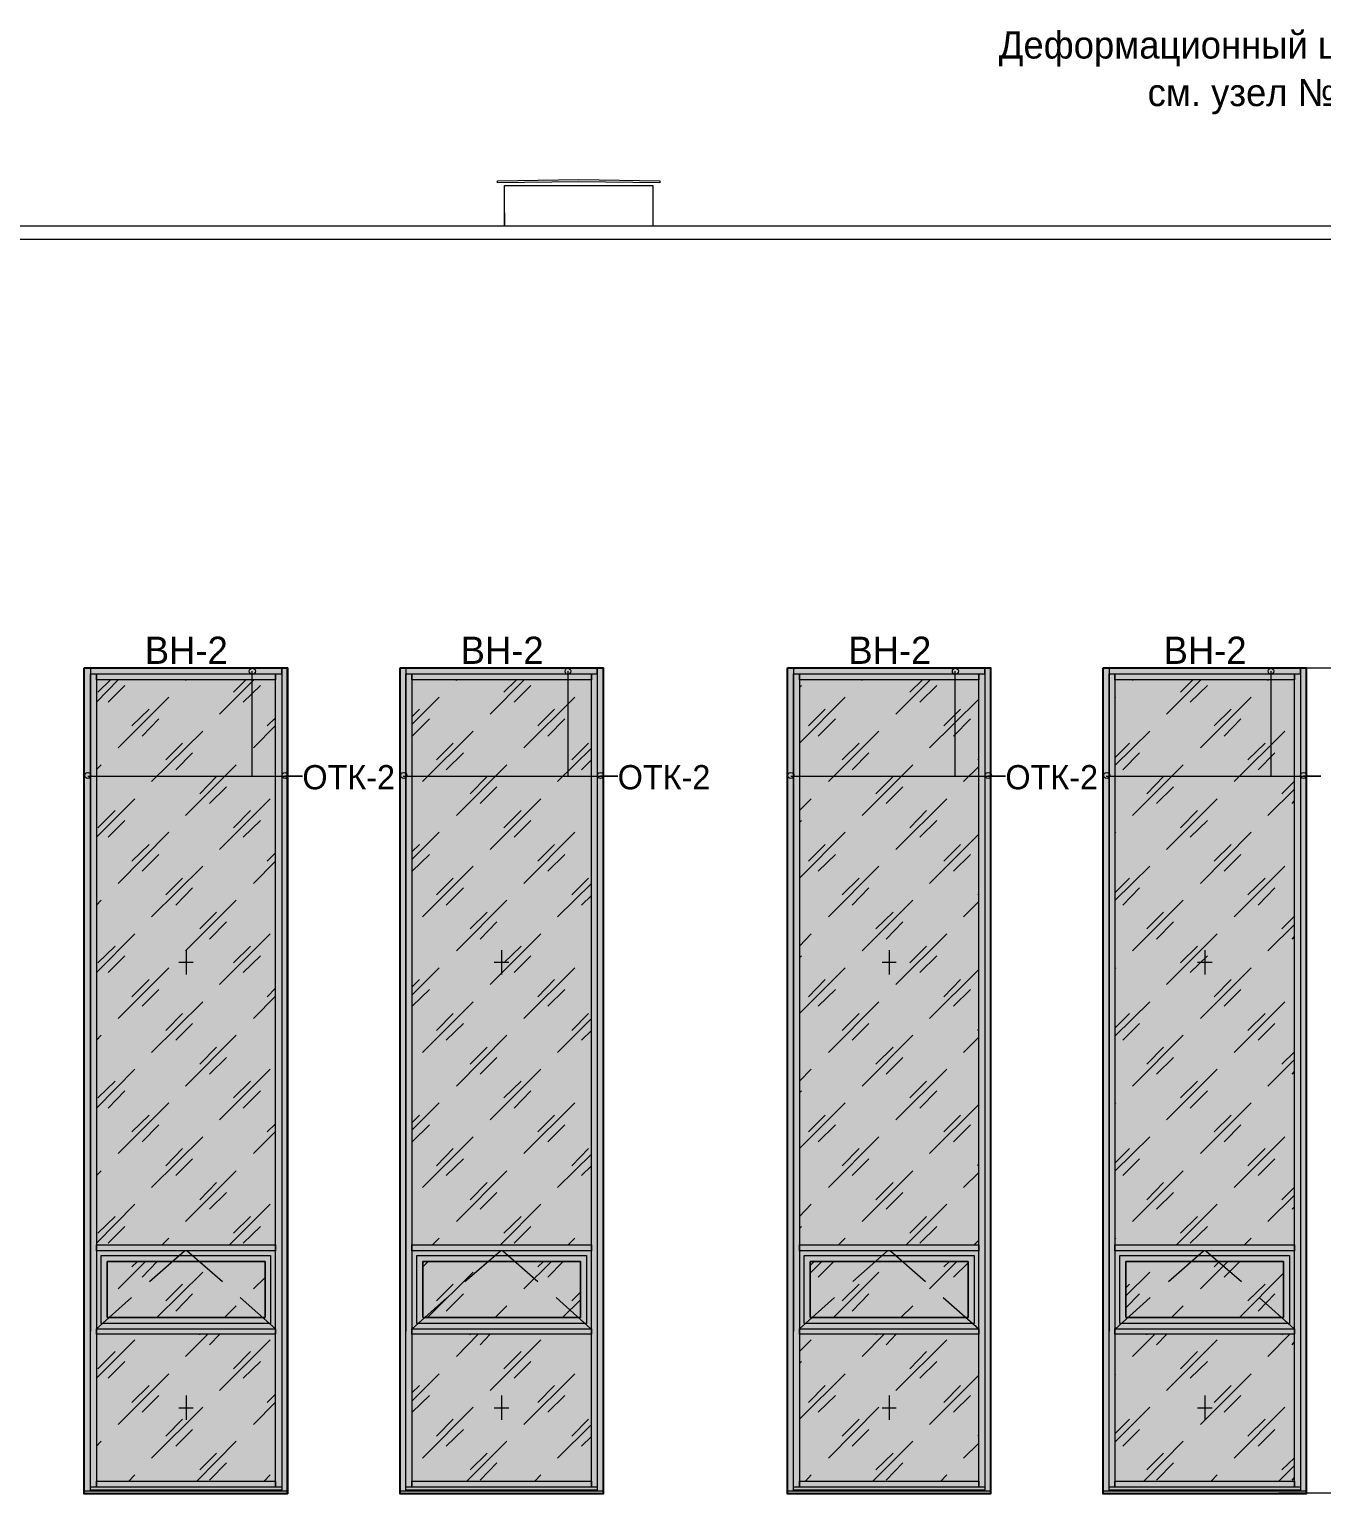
# Model space of a CAD drawing. Header units: millimetres. Extents: x 2294 to 908349, y -83289 to 219220.
# Drawn here: x 367376 to 378538, y -55784 to -43135 of the extents above; entities that cross this region are included whole.
import ezdxf

# ---------------------------------------------------------------- set-up
doc = ezdxf.new("R2010")
doc.units = ezdxf.units.MM
doc.layers.add('PDF _Геометрия', color=7, linetype='Continuous')
doc.layers.add('PDF _Текст', color=7, linetype='Continuous')

msp = doc.modelspace()

# ---------------------------------------------------------------- hatches: boundary and pattern name
at = {"transparency": 33554551}
h = msp.add_hatch(color=3, dxfattribs=at)
h.dxf.hatch_style = 1
h.paths.add_polyline_path([(367851.1, -48649.5), (369604.1, -48649.5), (369604.1, -55783.9), (367851.1, -55783.9)])
h = msp.add_hatch(color=3, dxfattribs=at)
h.dxf.hatch_style = 1
h.paths.add_polyline_path([(370578.9, -48649.5), (372331.9, -48649.5), (372331.9, -55783.9), (370578.9, -55783.9)])
h = msp.add_hatch(color=3, dxfattribs=at)
h.dxf.hatch_style = 1
h.paths.add_polyline_path([(373923.2, -48649.5), (375676.2, -48649.5), (375676.2, -55783.9), (373923.2, -55783.9)])
h = msp.add_hatch(color=3, dxfattribs=at)
h.dxf.hatch_style = 1
h.paths.add_polyline_path([(376651, -48649.5), (378404, -48649.5), (378404, -55783.9), (376651, -55783.9)])

# ---------------------------------------------------------------- linework, layer by layer
for points in [[(367851.1, -48649.5), (369604.1, -48649.5), (369604.1, -55783.9), (367851.1, -55783.9)], [(370578.9, -48649.5), (372331.9, -48649.5), (372331.9, -55783.9), (370578.9, -55783.9)], [(373923.2, -48649.5), (375676.2, -48649.5), (375676.2, -55783.9), (373923.2, -55783.9)], [(376651, -48649.5), (378404, -48649.5), (378404, -55783.9), (376651, -55783.9)]]:
    msp.add_lwpolyline(points, close=True)
at = {"layer": 'PDF _Геометрия', "lineweight": 9}
for points in [[(372122.1, -44430.9), (372821.5, -44444), (372821.5, -44461.5), (372122.1, -44452.8), (371418.3, -44461.5), (371418.3, -44444)], [(380056.5, -44833.1), (380056.5, -44951.1), (347982.2, -44951.1), (347982.2, -44833.1)], [(369503.5, -48754.4), (367956, -48754.4), (367956, -48701.9), (369503.5, -48701.9)], [(372231.4, -48754.4), (370679.5, -48754.4), (370679.5, -48701.9), (372231.4, -48701.9)], [(375575.6, -48754.4), (374028.1, -48754.4), (374028.1, -48701.9), (375575.6, -48701.9)], [(378303.5, -48754.4), (376751.6, -48754.4), (376751.6, -48701.9), (378303.5, -48701.9)], [(369503.5, -53685.5), (367956, -53685.5), (367956, -53633.1), (369503.5, -53633.1)], [(372231.4, -53685.5), (370679.5, -53685.5), (370679.5, -53633.1), (372231.4, -53633.1)], [(375575.6, -53685.5), (374028.1, -53685.5), (374028.1, -53633.1), (375575.6, -53633.1)], [(378303.5, -53685.5), (376751.6, -53685.5), (376751.6, -53633.1), (378303.5, -53633.1)], [(367995.3, -53724.9), (369459.8, -53724.9), (369459.8, -54315), (367995.3, -54315)], [(369459.8, -53724.9), (369459.8, -54315), (367995.3, -54315), (367995.3, -53724.9)], [(370723.2, -53724.9), (372187.7, -53724.9), (372187.7, -54315), (370723.2, -54315)], [(372187.7, -53724.9), (372187.7, -54315), (370723.2, -54315), (370723.2, -53724.9)], [(374067.4, -53724.9), (375536.3, -53724.9), (375536.3, -54315), (374067.4, -54315)], [(375536.3, -53724.9), (375536.3, -54315), (374067.4, -54315), (374067.4, -53724.9)], [(376795.3, -53724.9), (378259.8, -53724.9), (378259.8, -54315), (376795.3, -54315)], [(378259.8, -53724.9), (378259.8, -54315), (376795.3, -54315), (376795.3, -53724.9)], [(369411.7, -53777.3), (368047.8, -53777.3), (368047.8, -54262.6), (369411.7, -54262.6)], [(368047.8, -54262.6), (368047.8, -53777.3), (369411.7, -53777.3), (369411.7, -54262.6)], [(372135.2, -53777.3), (370775.6, -53777.3), (370775.6, -54262.6), (372135.2, -54262.6)], [(370775.6, -54262.6), (370775.6, -53777.3), (372135.2, -53777.3), (372135.2, -54262.6)], [(375483.8, -53777.3), (374119.9, -53777.3), (374119.9, -54262.6), (375483.8, -54262.6)], [(374119.9, -54262.6), (374119.9, -53777.3), (375483.8, -53777.3), (375483.8, -54262.6)], [(378207.3, -53777.3), (376847.8, -53777.3), (376847.8, -54262.6), (378207.3, -54262.6)], [(376847.8, -54262.6), (376847.8, -53777.3), (378207.3, -53777.3), (378207.3, -54262.6)], [(372231.4, -54406.8), (370679.5, -54406.8), (370679.5, -54358.7), (372231.4, -54358.7)], [(378303.5, -54406.8), (376751.6, -54406.8), (376751.6, -54358.7), (378303.5, -54358.7)], [(369503.5, -55727), (367956, -55727), (367956, -55674.6), (369503.5, -55674.6)], [(372231.4, -55727), (370679.5, -55727), (370679.5, -55674.6), (372231.4, -55674.6)], [(375575.6, -55727), (374028.1, -55727), (374028.1, -55674.6), (375575.6, -55674.6)], [(378303.5, -55727), (376751.6, -55727), (376751.6, -55674.6), (378303.5, -55674.6)]]:
    msp.add_lwpolyline(points, close=True, dxfattribs=at)
for points in [[(371479.5, -44719.4), (371479.5, -44833.1), (371479.5, -44483.4), (371588.7, -44483.4), (372651, -44483.4), (372760.3, -44483.4), (372760.3, -44833.1)], [(378137.4, -48649.5), (378635.7, -48649.5), (378806.2, -48649.5), (378806.2, -48339.1), (379632.4, -48339.1)], [(367851.1, -55779.5), (367851.1, -55775.1), (367851.1, -52990.4), (367851.1, -52142.4), (367851.1, -48649.5), (369608.4, -48649.5), (369608.4, -52142.4), (369608.4, -52990.4), (369608.4, -55775.1), (369608.4, -55700.8), (369608.4, -54380.6), (369608.4, -53659.3), (369608.4, -48728.2), (369608.4, -48649.5), (369556, -48649.5), (367929.7, -48649.5), (367903.5, -48649.5), (367903.5, -48701.9), (367929.7, -48701.9), (369556, -48701.9), (369556, -48649.5), (369556, -48728.2), (369556, -53659.3), (369556, -54380.6)], [(367851.1, -55775.1), (367851.1, -55700.8), (367851.1, -54380.6), (367851.1, -53659.3), (367851.1, -48728.2), (367851.1, -48649.5), (367903.5, -48649.5), (367903.5, -48728.2), (367903.5, -53659.3), (367903.5, -48701.9), (367956, -48701.9), (367956, -53659.3), (367956, -54380.6), (367956, -55727), (367903.5, -55727), (367903.5, -54385)], [(369298, -48680.1), (369298, -49585), (369735.2, -49585), (369582.2, -49585)], [(370578.9, -55779.5), (370578.9, -55775.1), (370578.9, -52990.4), (370578.9, -52142.4), (370578.9, -48649.5), (372331.9, -48649.5), (372331.9, -52142.4), (372331.9, -52990.4), (372331.9, -55775.1), (372331.9, -55700.8), (372331.9, -54380.6), (372331.9, -53659.3), (372331.9, -48728.2), (372331.9, -48649.5), (372279.5, -48649.5), (370653.2, -48649.5), (370627, -48649.5), (370627, -48701.9), (370653.2, -48701.9), (372279.5, -48701.9), (372279.5, -48649.5), (372279.5, -48728.2), (372279.5, -53659.3), (372279.5, -54380.6)], [(370578.9, -55775.1), (370578.9, -55700.8), (370578.9, -54380.6), (370578.9, -53659.3), (370578.9, -48728.2), (370578.9, -48649.5), (370627, -48649.5), (370627, -48728.2), (370627, -53659.3), (370627, -48701.9), (370679.5, -48701.9), (370679.5, -53659.3), (370679.5, -54380.6), (370679.5, -55727), (370627, -55727), (370627, -54385)], [(372025.9, -48680.1), (372025.9, -49585), (372458.7, -49585), (372310.1, -49585)], [(373923.2, -55779.5), (373923.2, -55775.1), (373923.2, -48649.5), (375680.5, -48649.5), (375680.5, -55775.1), (375680.5, -55700.8), (375680.5, -54380.6), (375680.5, -53659.3), (375680.5, -48728.2), (375680.5, -48649.5), (375628.1, -48649.5), (374001.9, -48649.5), (373975.6, -48649.5), (373975.6, -48701.9), (374001.9, -48701.9), (375628.1, -48701.9), (375628.1, -48649.5), (375628.1, -48728.2), (375628.1, -53659.3), (375628.1, -54380.6)], [(373923.2, -55775.1), (373923.2, -55700.8), (373923.2, -54380.6), (373923.2, -53659.3), (373923.2, -48728.2), (373923.2, -48649.5), (373975.6, -48649.5), (373975.6, -48728.2), (373975.6, -53659.3), (373975.6, -48701.9), (374028.1, -48701.9), (374028.1, -53659.3), (374028.1, -54380.6), (374028.1, -55727), (373975.6, -55727), (373975.6, -54385)], [(375370.2, -48680.1), (375370.2, -49585), (375807.3, -49585), (375654.3, -49585)], [(376651, -55779.5), (376651, -55775.1), (376651, -52990.4), (376651, -52142.4), (376651, -48649.5), (378404, -48649.5), (378404, -52142.4), (378404, -52990.4), (378404, -55775.1), (378404, -55700.8), (378404, -54380.6), (378404, -53659.3), (378404, -48728.2), (378404, -48649.5), (378355.9, -48649.5), (376725.3, -48649.5), (376703.5, -48649.5), (376703.5, -48701.9), (376725.3, -48701.9), (378355.9, -48701.9), (378355.9, -48649.5), (378355.9, -48728.2), (378355.9, -53659.3), (378355.9, -54380.6)], [(376651, -55775.1), (376651, -55700.8), (376651, -54380.6), (376651, -53659.3), (376651, -48728.2), (376651, -48649.5), (376703.5, -48649.5), (376703.5, -48728.2), (376703.5, -53659.3), (376703.5, -48701.9), (376751.6, -48701.9), (376751.6, -53659.3), (376751.6, -54380.6), (376751.6, -55727), (376703.5, -55727), (376703.5, -54385)], [(378098, -48680.1), (378098, -49585), (378530.8, -49585), (378382.2, -49585)], [(369556, -48728.2), (369556, -53659.3), (369556, -54380.6), (369556, -55700.8), (369556, -55753.3), (367903.5, -55753.3), (367903.5, -55700.8), (367903.5, -54380.6), (367903.5, -53659.3), (367903.5, -54380.6)], [(367956, -48946.7), (368143.9, -48754.4)], [(367969.1, -48859.3), (368078.4, -48754.4)], [(368056.5, -48946.7), (368200.8, -48802.5)], [(368725.4, -48758.8), (368729.7, -48754.4)], [(369018.3, -49051.6), (369315.5, -48754.4)], [(369140.7, -48859.3), (369245.6, -48754.4)], [(369223.7, -48946.7), (369372.4, -48802.5)], [(369556, -54385), (369556, -55727), (369503.5, -55727), (369503.5, -54380.6), (369503.5, -53659.3), (369503.5, -48728.2), (369503.5, -48701.9), (369556, -48701.9)], [(372279.5, -48728.2), (372279.5, -53659.3), (372279.5, -54380.6), (372279.5, -55700.8), (372279.5, -55753.3), (370627, -55753.3), (370627, -55700.8), (370627, -54380.6), (370627, -53659.3), (370627, -54380.6)], [(371064.2, -48758.8), (371068.5, -48754.4)], [(371357.1, -49051.6), (371649.9, -48754.4)], [(371475.1, -48859.3), (371584.4, -48754.4)], [(371562.5, -48946.7), (371706.8, -48802.5)], [(372279.5, -54385), (372279.5, -55727), (372231.4, -55727), (372231.4, -54380.6), (372231.4, -53659.3), (372231.4, -48728.2), (372231.4, -48701.9), (372279.5, -48701.9)], [(375628.1, -48728.2), (375628.1, -53659.3), (375628.1, -54380.6), (375628.1, -55700.8), (375628.1, -55753.3), (373975.6, -55753.3), (373975.6, -55700.8), (373975.6, -54380.6), (373975.6, -53659.3), (373975.6, -54380.6)], [(374028.1, -48820), (374045.6, -48802.5)], [(374570.2, -48758.8), (374570.2, -48754.4)], [(374858.7, -49051.6), (375156, -48754.4)], [(374981.1, -48859.3), (375090.4, -48754.4)], [(375068.5, -48946.7), (375212.8, -48802.5)], [(375628.1, -54385), (375628.1, -55727), (375575.6, -55727), (375575.6, -54380.6), (375575.6, -53659.3), (375575.6, -48728.2), (375575.6, -48701.9), (375628.1, -48701.9)], [(378355.9, -48728.2), (378355.9, -53659.3), (378355.9, -54380.6), (378355.9, -55700.8), (378355.9, -55753.3), (376703.5, -55753.3), (376703.5, -55700.8), (376703.5, -54380.6), (376703.5, -53659.3), (376703.5, -54380.6)], [(376904.6, -48758.8), (376909, -48754.4)], [(377197.5, -49051.6), (377494.7, -48754.4)], [(377319.9, -48859.3), (377424.8, -48754.4)], [(377402.9, -48946.7), (377551.6, -48802.5)], [(378071.8, -48758.8), (378076.2, -48754.4)], [(378355.9, -54385), (378355.9, -55727), (378303.5, -55727), (378303.5, -54380.6), (378303.5, -53659.3), (378303.5, -48728.2), (378303.5, -48701.9), (378355.9, -48701.9)], [(368143.9, -49340.2), (368581.1, -48903)], [(370679.5, -49139.1), (370915.5, -48903)], [(371645.6, -49340.2), (372087.1, -48903)], [(374028.1, -49300.8), (374421.5, -48903)], [(375151.6, -49340.2), (375575.6, -48920.5)], [(376751.6, -48907.4), (376760.3, -48903)], [(377490.4, -49340.2), (377927.5, -48903)], [(368262, -49152.2), (368410.6, -49007.9)], [(370679.5, -49073.5), (370745, -49007.9)], [(371768, -49152.2), (371912.2, -49007.9)], [(374106.8, -49152.2), (374251, -49007.9)], [(375274, -49152.2), (375418.2, -49007.9)], [(377608.4, -49152.2), (377757, -49007.9)], [(368349.4, -49239.6), (368493.7, -49091)], [(368432.5, -49633.1), (368874, -49195.9)], [(369311.2, -49340.2), (369503.5, -49147.8)], [(369429.2, -49152.2), (369503.5, -49082.2)], [(370683.8, -49239.6), (370832.5, -49091)], [(370771.3, -49633.1), (371208.4, -49195.9)], [(371855.4, -49239.6), (371999.7, -49091)], [(374189.8, -49239.6), (374338.5, -49091)], [(374277.3, -49633.1), (374714.4, -49195.9)], [(375357, -49239.6), (375505.7, -49091)], [(376751.6, -49493.2), (377053.2, -49195.9)], [(377695.8, -49239.6), (377840.1, -49091)], [(377783.3, -49633.1), (378220.4, -49195.9)], [(368554.9, -49445.1), (368699.1, -49300.8)], [(370893.7, -49445.1), (371037.9, -49300.8)], [(372060.9, -49445.1), (372205.1, -49300.8)], [(374395.3, -49445.1), (374543.9, -49300.8)], [(376751.6, -49427.6), (376878.4, -49300.8)], [(377901.3, -49445.1), (378049.9, -49300.8)], [(368642.3, -49532.5), (368786.6, -49383.9)], [(370976.7, -49532.5), (371125.4, -49383.9)], [(371938.5, -49633.1), (372231.4, -49344.5)], [(372143.9, -49532.5), (372231.4, -49445.1)], [(374482.7, -49532.5), (374627, -49383.9)], [(375566.9, -49445.1), (375575.6, -49436.3)], [(376821.5, -49532.5), (376965.8, -49383.9)], [(377988.7, -49532.5), (378133, -49383.9)], [(367881.7, -49585), (369735.2, -49585)], [(367956, -49528.1), (367995.3, -49488.8)], [(368725.4, -49926), (369162.5, -49488.8)], [(370605.1, -49585), (372458.7, -49585)], [(371064.2, -49926), (371501.3, -49488.8)], [(373953.8, -49585), (375807.3, -49585)], [(374570.2, -49926), (375007.3, -49488.8)], [(375444.5, -49633.1), (375575.6, -49501.9)], [(376677.3, -49585), (378530.8, -49585)], [(376904.6, -49926), (377341.7, -49488.8)], [(368847.8, -49738), (368992, -49589.4)], [(368930.8, -49821), (369079.5, -49676.8)], [(371182.2, -49738), (371330.8, -49589.4)], [(371269.6, -49821), (371413.9, -49676.8)], [(374688.2, -49738), (374836.8, -49589.4)], [(374775.6, -49821), (374919.9, -49676.8)], [(377027, -49738), (377171.2, -49589.4)], [(377110, -49821), (377258.7, -49676.8)], [(378071.8, -49926), (378303.5, -49698.6)], [(378194.2, -49738), (378303.5, -49628.7)], [(367956, -50113.9), (368288.2, -49781.7)], [(369018.3, -50218.9), (369455.4, -49781.7)], [(371357.1, -50218.9), (371794.2, -49781.7)], [(374028.1, -49882.2), (374128.6, -49781.7)], [(374858.7, -50218.9), (375300.2, -49781.7)], [(377197.5, -50218.9), (377634.6, -49781.7)], [(378281.6, -49821), (378303.5, -49799.2)], [(367969.1, -50030.9), (368117.7, -49882.2)], [(369140.7, -50030.9), (369284.9, -49882.2)], [(371475.1, -50030.9), (371623.7, -49882.2)], [(374981.1, -50030.9), (375125.4, -49882.2)], [(377319.9, -50030.9), (377464.1, -49882.2)], [(368056.5, -50113.9), (368200.8, -49969.7)], [(368143.9, -50511.8), (368581.1, -50070.2)], [(369223.7, -50113.9), (369372.4, -49969.7)], [(370679.5, -50306.3), (370915.5, -50070.2)], [(371562.5, -50113.9), (371706.8, -49969.7)], [(371645.6, -50511.8), (372087.1, -50070.2)], [(374028.1, -49987.2), (374045.6, -49969.7)], [(374028.1, -50468), (374421.5, -50070.2)], [(375068.5, -50113.9), (375212.8, -49969.7)], [(375151.6, -50511.8), (375575.6, -50087.7)], [(376751.6, -50079), (376760.3, -50070.2)], [(377402.9, -50113.9), (377551.6, -49969.7)], [(377490.4, -50511.8), (377927.5, -50070.2)], [(368262, -50319.4), (368410.6, -50175.1)], [(370679.5, -50240.7), (370745, -50175.1)], [(371768, -50319.4), (371912.2, -50175.1)], [(374106.8, -50319.4), (374251, -50175.1)], [(375274, -50319.4), (375418.2, -50175.1)], [(377608.4, -50319.4), (377757, -50175.1)], [(368349.4, -50406.8), (368493.7, -50262.6)], [(369311.2, -50511.8), (369503.5, -50319.4)], [(369429.2, -50319.4), (369503.5, -50249.5)], [(370683.8, -50406.8), (370832.5, -50262.6)], [(371855.4, -50406.8), (371999.7, -50262.6)], [(374189.8, -50406.8), (374338.5, -50262.6)], [(375357, -50406.8), (375505.7, -50262.6)], [(377695.8, -50406.8), (377840.1, -50262.6)], [(368432.5, -50800.3), (368874, -50363.1)], [(368554.9, -50612.3), (368699.1, -50468)], [(370771.3, -50800.3), (371208.4, -50363.1)], [(370893.7, -50612.3), (371037.9, -50468)], [(372060.9, -50612.3), (372205.1, -50468)], [(374277.3, -50800.3), (374714.4, -50363.1)], [(374395.3, -50612.3), (374543.9, -50468)], [(376751.6, -50660.4), (377053.2, -50363.1)], [(376751.6, -50594.8), (376878.4, -50468)], [(377783.3, -50800.3), (378220.4, -50363.1)], [(377901.3, -50612.3), (378049.9, -50468)], [(368642.3, -50699.7), (368786.6, -50551.1)], [(370976.7, -50699.7), (371125.4, -50551.1)], [(371938.5, -50800.3), (372231.4, -50511.8)], [(374482.7, -50699.7), (374627, -50551.1)], [(376821.5, -50699.7), (376965.8, -50551.1)], [(377988.7, -50699.7), (378133, -50551.1)], [(367956, -50699.7), (367995.3, -50656)], [(368725.4, -51093.2), (369162.5, -50656)], [(371064.2, -51093.2), (371501.3, -50656)], [(372143.9, -50699.7), (372231.4, -50616.7)], [(374570.2, -51093.2), (375007.3, -50656)], [(375444.5, -50800.3), (375575.6, -50669.1)], [(375566.9, -50612.3), (375575.6, -50603.6)], [(376904.6, -51093.2), (377341.7, -50656)], [(368847.8, -50905.2), (368992, -50760.9)], [(368930.8, -50992.6), (369079.5, -50844)], [(371182.2, -50905.2), (371330.8, -50760.9)], [(371269.6, -50992.6), (371413.9, -50844)], [(374688.2, -50905.2), (374836.8, -50760.9)], [(374775.6, -50992.6), (374919.9, -50844)], [(377027, -50905.2), (377171.2, -50760.9)], [(377110, -50992.6), (377258.7, -50844)], [(378194.2, -50905.2), (378303.5, -50795.9)], [(367956, -51281.2), (368288.2, -50948.9)], [(369018.3, -51386.1), (369455.4, -50948.9)], [(371357.1, -51386.1), (371794.2, -50948.9)], [(374028.1, -51053.8), (374128.6, -50948.9)], [(374858.7, -51386.1), (375300.2, -50948.9)], [(377197.5, -51386.1), (377634.6, -50948.9)], [(378071.8, -51093.2), (378303.5, -50865.9)], [(378281.6, -50992.6), (378303.5, -50970.8)], [(367969.1, -51198.1), (368117.7, -51053.8)], [(368729.7, -51088.8), (368729.7, -51298.6)], [(369140.7, -51198.1), (369284.9, -51053.8)], [(371453.2, -51088.8), (371453.2, -51298.6)], [(371475.1, -51198.1), (371623.7, -51053.8)], [(374801.9, -51088.8), (374801.9, -51298.6)], [(374981.1, -51198.1), (375125.4, -51053.8)], [(377319.9, -51198.1), (377464.1, -51053.8)], [(377529.7, -51088.8), (377529.7, -51298.6)], [(368056.5, -51281.2), (368200.8, -51136.9)], [(368668.5, -51193.7), (368790.9, -51193.7)], [(369223.7, -51281.2), (369372.4, -51136.9)], [(371392, -51193.7), (371518.8, -51193.7)], [(371562.5, -51281.2), (371706.8, -51136.9)], [(374028.1, -51154.4), (374045.6, -51136.9)], [(374740.7, -51193.7), (374863.1, -51193.7)], [(375068.5, -51281.2), (375212.8, -51136.9)], [(377402.9, -51281.2), (377551.6, -51136.9)], [(377464.1, -51193.7), (377590.9, -51193.7)], [(368143.9, -51679), (368581.1, -51241.8)], [(368262, -51491), (368410.6, -51342.4)], [(370679.5, -51477.9), (370915.5, -51241.8)], [(370679.5, -51407.9), (370745, -51342.4)], [(371645.6, -51679), (372087.1, -51241.8)], [(371768, -51491), (371912.2, -51342.4)], [(374028.1, -51635.2), (374421.5, -51241.8)], [(374106.8, -51491), (374251, -51342.4)], [(375151.6, -51679), (375575.6, -51254.9)], [(375274, -51491), (375418.2, -51342.4)], [(376751.6, -51246.2), (376760.3, -51241.8)], [(377490.4, -51679), (377927.5, -51241.8)], [(377608.4, -51491), (377757, -51342.4)], [(368349.4, -51574), (368493.7, -51429.8)], [(369429.2, -51491), (369503.5, -51416.7)], [(370683.8, -51574), (370832.5, -51429.8)], [(371855.4, -51574), (371999.7, -51429.8)], [(374189.8, -51574), (374338.5, -51429.8)], [(375357, -51574), (375505.7, -51429.8)], [(377695.8, -51574), (377840.1, -51429.8)], [(368432.5, -51971.9), (368874, -51534.7)], [(369311.2, -51679), (369503.5, -51486.6)], [(370771.3, -51971.9), (371208.4, -51534.7)], [(374277.3, -51971.9), (374714.4, -51534.7)], [(376751.6, -51832), (377053.2, -51534.7)], [(377783.3, -51971.9), (378220.4, -51534.7)], [(368554.9, -51783.9), (368699.1, -51635.2)], [(368642.3, -51866.9), (368786.6, -51722.7)], [(370893.7, -51783.9), (371037.9, -51635.2)], [(370976.7, -51866.9), (371125.4, -51722.7)], [(371938.5, -51971.9), (372231.4, -51679)], [(372060.9, -51783.9), (372205.1, -51635.2)], [(374395.3, -51783.9), (374543.9, -51635.2)], [(374482.7, -51866.9), (374627, -51722.7)], [(376751.6, -51762), (376878.4, -51635.2)], [(376821.5, -51866.9), (376965.8, -51722.7)], [(377901.3, -51783.9), (378049.9, -51635.2)], [(377988.7, -51866.9), (378133, -51722.7)], [(367956, -51866.9), (367995.3, -51823.2)], [(368725.4, -52264.8), (369162.5, -51823.2)], [(371064.2, -52264.8), (371501.3, -51823.2)], [(372143.9, -51866.9), (372231.4, -51783.9)], [(374570.2, -52264.8), (375007.3, -51823.2)], [(375444.5, -51971.9), (375575.6, -51840.7)], [(375566.9, -51783.9), (375575.6, -51770.8)], [(376904.6, -52264.8), (377341.7, -51823.2)], [(368847.8, -52072.4), (368992, -51928.1)], [(371182.2, -52072.4), (371330.8, -51928.1)], [(374688.2, -52072.4), (374836.8, -51928.1)], [(377027, -52072.4), (377171.2, -51928.1)], [(378194.2, -52072.4), (378303.5, -51967.5)], [(368930.8, -52159.8), (369079.5, -52015.6)], [(371269.6, -52159.8), (371413.9, -52015.6)], [(374775.6, -52159.8), (374919.9, -52015.6)], [(377110, -52159.8), (377258.7, -52015.6)], [(378071.8, -52264.8), (378303.5, -52033.1)], [(367956, -52452.7), (368288.2, -52116.1)], [(367969.1, -52365.3), (368117.7, -52221)], [(369018.3, -52553.3), (369455.4, -52116.1)], [(369140.7, -52365.3), (369284.9, -52221)], [(371357.1, -52553.3), (371794.2, -52116.1)], [(371475.1, -52365.3), (371623.7, -52221)], [(374028.1, -52221), (374128.6, -52116.1)], [(374858.7, -52553.3), (375300.2, -52116.1)], [(374981.1, -52365.3), (375125.4, -52221)], [(377197.5, -52553.3), (377634.6, -52116.1)], [(377319.9, -52365.3), (377464.1, -52221)], [(378281.6, -52159.8), (378303.5, -52138)], [(368056.5, -52452.7), (368200.8, -52304.1)], [(369223.7, -52452.7), (369372.4, -52304.1)], [(371562.5, -52452.7), (371706.8, -52304.1)], [(374028.1, -52321.6), (374045.6, -52304.1)], [(375068.5, -52452.7), (375212.8, -52304.1)], [(377402.9, -52452.7), (377551.6, -52304.1)], [(368143.9, -52846.2), (368581.1, -52409)], [(370679.5, -52645.1), (370915.5, -52409)], [(371645.6, -52846.2), (372087.1, -52409)], [(374028.1, -52802.5), (374421.5, -52409)], [(375151.6, -52846.2), (375575.6, -52422.1)], [(376751.6, -52413.4), (376760.3, -52409)], [(377490.4, -52846.2), (377927.5, -52409)], [(368262, -52658.2), (368410.6, -52513.9)], [(368349.4, -52745.6), (368493.7, -52597)], [(369429.2, -52658.2), (369503.5, -52588.3)], [(370679.5, -52579.5), (370745, -52513.9)], [(370683.8, -52745.6), (370832.5, -52597)], [(371768, -52658.2), (371912.2, -52513.9)], [(371855.4, -52745.6), (371999.7, -52597)], [(374106.8, -52658.2), (374251, -52513.9)], [(374189.8, -52745.6), (374338.5, -52597)], [(375274, -52658.2), (375418.2, -52513.9)], [(375357, -52745.6), (375505.7, -52597)], [(377608.4, -52658.2), (377757, -52513.9)], [(377695.8, -52745.6), (377840.1, -52597)], [(368432.5, -53139.1), (368874, -52701.9)], [(369311.2, -52846.2), (369503.5, -52653.8)], [(370771.3, -53139.1), (371208.4, -52701.9)], [(374277.3, -53139.1), (374714.4, -52701.9)], [(376751.6, -52999.2), (377053.2, -52701.9)], [(377783.3, -53139.1), (378220.4, -52701.9)], [(368554.9, -52951.1), (368699.1, -52802.5)], [(370893.7, -52951.1), (371037.9, -52802.5)], [(371938.5, -53139.1), (372231.4, -52850.5)], [(372060.9, -52951.1), (372205.1, -52802.5)], [(374395.3, -52951.1), (374543.9, -52802.5)], [(376751.6, -52929.2), (376878.4, -52802.5)], [(377901.3, -52951.1), (378049.9, -52802.5)], [(367956, -53034.2), (367995.3, -52994.8)], [(368642.3, -53034.2), (368786.6, -52889.9)], [(368725.4, -53432), (369162.5, -52994.8)], [(370976.7, -53034.2), (371125.4, -52889.9)], [(371064.2, -53432), (371501.3, -52994.8)], [(372143.9, -53034.2), (372231.4, -52951.1)], [(374482.7, -53034.2), (374627, -52889.9)], [(374570.2, -53432), (375007.3, -52994.8)], [(375566.9, -52951.1), (375575.6, -52938)], [(376821.5, -53034.2), (376965.8, -52889.9)], [(376904.6, -53432), (377341.7, -52994.8)], [(377988.7, -53034.2), (378133, -52889.9)], [(368847.8, -53244), (368992, -53095.4)], [(371182.2, -53244), (371330.8, -53095.4)], [(374688.2, -53244), (374836.8, -53095.4)], [(375444.5, -53139.1), (375575.6, -53007.9)], [(377027, -53244), (377171.2, -53095.4)], [(368930.8, -53327), (369079.5, -53182.8)], [(371269.6, -53327), (371413.9, -53182.8)], [(374775.6, -53327), (374919.9, -53182.8)], [(377110, -53327), (377258.7, -53182.8)], [(378071.8, -53432), (378303.5, -53204.6)], [(378194.2, -53244), (378303.5, -53134.7)], [(367956, -53619.9), (368288.2, -53283.3)], [(369105.7, -53633.1), (369455.4, -53283.3)], [(371444.5, -53633.1), (371794.2, -53283.3)], [(374028.1, -53388.2), (374128.6, -53283.3)], [(374950.5, -53633.1), (375300.2, -53283.3)], [(377284.9, -53633.1), (377634.6, -53283.3)], [(378281.6, -53327), (378303.5, -53305.2)], [(367969.1, -53532.5), (368117.7, -53388.2)], [(368056.5, -53619.9), (368200.8, -53475.7)], [(369140.7, -53532.5), (369284.9, -53388.2)], [(369223.7, -53619.9), (369372.4, -53475.7)], [(371475.1, -53532.5), (371623.7, -53388.2)], [(371562.5, -53619.9), (371706.8, -53475.7)], [(374028.1, -53493.2), (374045.6, -53475.7)], [(374981.1, -53532.5), (375125.4, -53388.2)], [(375068.5, -53619.9), (375212.8, -53475.7)], [(377319.9, -53532.5), (377464.1, -53388.2)], [(377402.9, -53619.9), (377551.6, -53475.7)], [(368524.3, -53633.1), (368581.1, -53576.2)], [(370858.7, -53633.1), (370915.5, -53576.2)], [(372030.3, -53633.1), (372087.1, -53576.2)], [(374364.7, -53633.1), (374421.5, -53576.2)], [(375536.3, -53633.1), (375575.6, -53593.7)], [(376751.6, -53585), (376760.3, -53576.2)], [(377870.7, -53633.1), (377927.5, -53576.2)], [(368415, -53952.2), (368716.6, -53685.5)], [(368738.5, -53685.5), (369044.5, -53952.2)], [(371138.5, -53952.2), (371444.5, -53685.5)], [(371466.3, -53685.5), (371768, -53952.2)], [(374487.1, -53952.2), (374788.7, -53685.5)], [(374815, -53685.5), (375116.6, -53952.2)], [(377215, -53952.2), (377516.6, -53685.5)], [(377538.5, -53685.5), (377844.5, -53952.2)], [(368143.9, -54013.4), (368380, -53777.3)], [(368262, -53825.4), (368310.1, -53777.3)], [(368349.4, -53912.8), (368480.6, -53777.3)], [(368476.2, -54262.6), (368874, -53869.1)], [(370775.6, -53825.4), (370819.4, -53777.3)], [(370815, -54262.6), (371208.4, -53869.1)], [(371645.6, -54013.4), (371886, -53777.3)], [(371768, -53825.4), (371816.1, -53777.3)], [(371855.4, -53912.8), (371986.6, -53777.3)], [(374119.9, -53877.9), (374220.4, -53777.3)], [(374119.9, -53812.3), (374154.9, -53777.3)], [(374189.8, -53912.8), (374325.4, -53777.3)], [(374321, -54262.6), (374714.4, -53869.1)], [(375151.6, -54013.4), (375387.6, -53777.3)], [(375274, -53825.4), (375322.1, -53777.3)], [(375357, -53912.8), (375483.8, -53790.4)], [(376847.8, -54074.6), (377053.2, -53869.1)], [(377490.4, -54013.4), (377726.4, -53777.3)], [(377608.4, -53825.4), (377656.5, -53777.3)], [(377695.8, -53912.8), (377831.4, -53777.3)], [(377827, -54262.6), (378207.3, -53877.9)], [(368554.9, -54118.3), (368699.1, -53974)], [(369311.2, -54013.4), (369411.7, -53917.2)], [(370893.7, -54118.3), (371037.9, -53974)], [(374395.3, -54118.3), (374543.9, -53974)], [(376847.8, -54004.6), (376878.4, -53974)], [(377901.3, -54118.3), (378049.9, -53974)], [(369197.5, -54087.7), (369503.5, -54358.7), (369503.5, -54406.8), (367956, -54406.8), (367956, -54358.7), (369503.5, -54358.7)], [(367956, -54358.7), (368257.6, -54087.7)], [(368642.3, -54205.7), (368786.6, -54057.1)], [(370683.8, -54358.7), (370985.5, -54087.7)], [(370976.7, -54205.7), (371125.4, -54057.1)], [(371925.4, -54087.7), (372227, -54358.7)], [(371982.2, -54262.6), (372135.2, -54109.6)], [(372060.9, -54118.3), (372135.2, -54044)], [(375269.6, -54087.7), (375575.6, -54358.7), (375575.6, -54406.8), (374028.1, -54406.8), (374028.1, -54358.7), (375575.6, -54358.7)], [(374028.1, -54358.7), (374329.7, -54087.7)], [(374482.7, -54205.7), (374627, -54057.1)], [(376755.9, -54358.7), (377057.6, -54087.7)], [(376847.8, -54179.5), (376965.8, -54057.1)], [(377988.7, -54205.7), (378133, -54057.1)], [(377997.5, -54087.7), (378299.1, -54358.7)], [(369062, -54262.6), (369162.5, -54162)], [(371400.8, -54262.6), (371501.3, -54162)], [(374902.4, -54262.6), (375007.3, -54162)], [(377241.2, -54262.6), (377341.7, -54162)], [(367956, -54787.2), (368288.2, -54454.9)], [(368725.4, -54599.2), (368917.7, -54406.8)], [(368847.8, -54411.2), (368847.8, -54406.8)], [(368930.8, -54498.6), (369022.6, -54406.8)], [(369018.3, -54892.1), (369455.4, -54454.9)], [(371064.2, -54599.2), (371252.1, -54406.8)], [(371182.2, -54411.2), (371186.6, -54406.8)], [(371269.6, -54498.6), (371357.1, -54406.8)], [(371357.1, -54892.1), (371794.2, -54454.9)], [(374028.1, -54555.5), (374128.6, -54454.9)], [(374570.2, -54599.2), (374758.1, -54406.8)], [(374688.2, -54411.2), (374692.6, -54406.8)], [(374775.6, -54498.6), (374863.1, -54406.8)], [(374858.7, -54892.1), (375300.2, -54454.9)], [(376904.6, -54599.2), (377096.9, -54406.8)], [(377027, -54411.2), (377027, -54406.8)], [(377110, -54498.6), (377201.8, -54406.8)], [(377197.5, -54892.1), (377634.6, -54454.9)], [(378071.8, -54599.2), (378264.1, -54406.8)], [(378194.2, -54411.2), (378198.6, -54406.8)], [(378281.6, -54498.6), (378303.5, -54472.4)], [(367969.1, -54704.1), (368117.7, -54555.5)], [(368056.5, -54787.2), (368200.8, -54642.9)], [(369140.7, -54704.1), (369284.9, -54555.5)], [(369223.7, -54787.2), (369372.4, -54642.9)], [(371475.1, -54704.1), (371623.7, -54555.5)], [(371562.5, -54787.2), (371706.8, -54642.9)], [(374028.1, -54660.4), (374045.6, -54642.9)], [(374981.1, -54704.1), (375125.4, -54555.5)], [(375068.5, -54787.2), (375212.8, -54642.9)], [(377319.9, -54704.1), (377464.1, -54555.5)], [(377402.9, -54787.2), (377551.6, -54642.9)], [(368143.9, -55185), (368581.1, -54747.8)], [(370679.5, -54983.9), (370915.5, -54747.8)], [(371645.6, -55185), (372087.1, -54747.8)], [(374028.1, -55141.3), (374421.5, -54747.8)], [(375151.6, -55185), (375575.6, -54760.9)], [(376751.6, -54752.2), (376760.3, -54747.8)], [(377490.4, -55185), (377927.5, -54747.8)], [(368262, -54997), (368410.6, -54848.4)], [(370679.5, -54913.9), (370745, -54848.4)], [(371768, -54997), (371912.2, -54848.4)], [(374106.8, -54997), (374251, -54848.4)], [(375274, -54997), (375418.2, -54848.4)], [(377608.4, -54997), (377757, -54848.4)], [(368349.4, -55080), (368493.7, -54935.8)], [(368729.7, -54935.8), (368729.7, -55145.6)], [(369311.2, -55185), (369503.5, -54992.6)], [(369429.2, -54997), (369503.5, -54922.7)], [(370683.8, -55080), (370832.5, -54935.8)], [(371453.2, -54935.8), (371453.2, -55145.6)], [(371855.4, -55080), (371999.7, -54935.8)], [(374189.8, -55080), (374338.5, -54935.8)], [(374801.9, -54935.8), (374801.9, -55145.6)], [(375357, -55080), (375505.7, -54935.8)], [(377529.7, -54935.8), (377529.7, -55145.6)], [(377695.8, -55080), (377840.1, -54935.8)], [(368432.5, -55477.9), (368874, -55036.3)], [(368554.9, -55285.5), (368699.1, -55141.3)], [(368668.5, -55040.7), (368790.9, -55040.7)], [(370771.3, -55477.9), (371208.4, -55036.3)], [(370893.7, -55285.5), (371037.9, -55141.3)], [(371392, -55040.7), (371518.8, -55040.7)], [(372060.9, -55285.5), (372205.1, -55141.3)], [(374277.3, -55477.9), (374714.4, -55036.3)], [(374395.3, -55285.5), (374543.9, -55141.3)], [(374740.7, -55040.7), (374863.1, -55040.7)], [(376751.6, -55338), (377053.2, -55036.3)], [(376751.6, -55268), (376878.4, -55141.3)], [(377464.1, -55040.7), (377590.9, -55040.7)], [(377783.3, -55477.9), (378220.4, -55036.3)], [(377901.3, -55285.5), (378049.9, -55141.3)], [(368642.3, -55372.9), (368786.6, -55228.7)], [(370976.7, -55372.9), (371125.4, -55228.7)], [(371938.5, -55477.9), (372231.4, -55185)], [(374482.7, -55372.9), (374627, -55228.7)], [(375566.9, -55285.5), (375575.6, -55276.8)], [(376821.5, -55372.9), (376965.8, -55228.7)], [(377988.7, -55372.9), (378133, -55228.7)], [(367956, -55372.9), (367995.3, -55329.2)], [(368821.5, -55674.6), (369162.5, -55329.2)], [(371156, -55674.6), (371501.3, -55329.2)], [(372143.9, -55372.9), (372231.4, -55289.9)], [(374662, -55674.6), (375007.3, -55329.2)], [(375444.5, -55477.9), (375575.6, -55346.7)], [(377000.8, -55674.6), (377341.7, -55329.2)], [(368847.8, -55578.4), (368992, -55434.1)], [(368930.8, -55665.8), (369079.5, -55517.2)], [(371182.2, -55578.4), (371330.8, -55434.1)], [(371269.6, -55665.8), (371413.9, -55517.2)], [(374688.2, -55578.4), (374836.8, -55434.1)], [(374775.6, -55665.8), (374919.9, -55517.2)], [(377027, -55578.4), (377171.2, -55434.1)], [(377110, -55665.8), (377258.7, -55517.2)], [(378168, -55775.1), (378530.8, -55775.1), (378806.2, -55775.1), (378806.2, -55469.1), (379632.4, -55469.1)], [(378194.2, -55578.4), (378303.5, -55473.5)], [(368235.8, -55674.6), (368288.2, -55622.1)], [(369403, -55674.6), (369455.4, -55622.1)], [(371741.8, -55674.6), (371794.2, -55622.1)], [(374080.5, -55674.6), (374128.6, -55622.1)], [(375247.8, -55674.6), (375300.2, -55622.1)], [(377582.2, -55674.6), (377634.6, -55622.1)], [(378168, -55674.6), (378303.5, -55539.1)], [(378281.6, -55665.8), (378303.5, -55644)], [(369608.4, -55753.3), (369608.4, -55757.6), (369608.4, -55783.9), (367851.1, -55783.9), (367851.1, -55757.6), (367851.1, -55753.3)], [(367851.1, -55757.6), (369608.4, -55757.6)], [(369556, -55727), (367903.5, -55727)], [(369556, -55753.3), (367903.5, -55753.3), (369556, -55753.3)], [(369608.4, -55775.1), (369608.4, -55779.5)], [(372331.9, -55753.3), (372331.9, -55757.6), (372331.9, -55783.9), (370578.9, -55783.9), (370578.9, -55757.6), (370578.9, -55753.3)], [(370578.9, -55757.6), (372331.9, -55757.6)], [(372279.5, -55727), (370627, -55727)], [(372279.5, -55753.3), (370627, -55753.3), (372279.5, -55753.3)], [(372331.9, -55775.1), (372331.9, -55779.5)], [(375680.5, -55753.3), (375680.5, -55757.6), (375680.5, -55783.9), (373923.2, -55783.9), (373923.2, -55757.6), (373923.2, -55753.3)], [(373923.2, -55757.6), (375680.5, -55757.6)], [(375628.1, -55727), (373975.6, -55727)], [(375628.1, -55753.3), (373975.6, -55753.3), (375628.1, -55753.3)], [(375680.5, -55775.1), (375680.5, -55779.5)], [(378404, -55753.3), (378404, -55757.6), (378404, -55783.9), (376651, -55783.9), (376651, -55757.6), (376651, -55753.3)], [(376651, -55757.6), (378404, -55757.6)], [(378355.9, -55727), (376703.5, -55727)], [(378355.9, -55753.3), (376703.5, -55753.3), (378355.9, -55753.3)], [(378404, -55775.1), (378404, -55779.5)]]:
    msp.add_lwpolyline(points, dxfattribs=at)
for points in [[(369276.2, -48680.1), (369276.2, -48662.6), (369284.9, -48653.8), (369302.4, -48653.8)], [(369276.2, -48680.1), (369276.2, -48662.6), (369284.9, -48653.8), (369302.4, -48653.8)], [(369302.4, -48706.3), (369284.9, -48706.3), (369276.2, -48693.2), (369276.2, -48680.1)], [(369302.4, -48706.3), (369284.9, -48706.3), (369276.2, -48693.2), (369276.2, -48680.1)], [(369302.4, -48653.8), (369315.5, -48653.8), (369328.6, -48662.6), (369328.6, -48680.1)], [(369302.4, -48653.8), (369315.5, -48653.8), (369328.6, -48662.6), (369328.6, -48680.1)], [(369328.6, -48680.1), (369328.6, -48693.2), (369315.5, -48706.3), (369302.4, -48706.3)], [(369328.6, -48680.1), (369328.6, -48693.2), (369315.5, -48706.3), (369302.4, -48706.3)], [(372004, -48680.1), (372004, -48662.6), (372012.8, -48653.8), (372025.9, -48653.8)], [(372004, -48680.1), (372004, -48662.6), (372012.8, -48653.8), (372025.9, -48653.8)], [(372025.9, -48706.3), (372012.8, -48706.3), (372004, -48693.2), (372004, -48680.1)], [(372025.9, -48706.3), (372012.8, -48706.3), (372004, -48693.2), (372004, -48680.1)], [(372025.9, -48653.8), (372039, -48653.8), (372052.1, -48662.6), (372052.1, -48680.1)], [(372025.9, -48653.8), (372039, -48653.8), (372052.1, -48662.6), (372052.1, -48680.1)], [(372052.1, -48680.1), (372052.1, -48693.2), (372039, -48706.3), (372025.9, -48706.3)], [(372052.1, -48680.1), (372052.1, -48693.2), (372039, -48706.3), (372025.9, -48706.3)], [(375348.3, -48680.1), (375348.3, -48662.6), (375357, -48653.8), (375374.5, -48653.8)], [(375348.3, -48680.1), (375348.3, -48662.6), (375357, -48653.8), (375374.5, -48653.8)], [(375374.5, -48706.3), (375357, -48706.3), (375348.3, -48693.2), (375348.3, -48680.1)], [(375374.5, -48706.3), (375357, -48706.3), (375348.3, -48693.2), (375348.3, -48680.1)], [(375374.5, -48653.8), (375387.6, -48653.8), (375400.8, -48662.6), (375400.8, -48680.1)], [(375374.5, -48653.8), (375387.6, -48653.8), (375400.8, -48662.6), (375400.8, -48680.1)], [(375400.8, -48680.1), (375400.8, -48693.2), (375387.6, -48706.3), (375374.5, -48706.3)], [(375400.8, -48680.1), (375400.8, -48693.2), (375387.6, -48706.3), (375374.5, -48706.3)], [(378076.2, -48680.1), (378076.2, -48662.6), (378084.9, -48653.8), (378098, -48653.8)], [(378076.2, -48680.1), (378076.2, -48662.6), (378084.9, -48653.8), (378098, -48653.8)], [(378098, -48706.3), (378084.9, -48706.3), (378076.2, -48693.2), (378076.2, -48680.1)], [(378098, -48706.3), (378084.9, -48706.3), (378076.2, -48693.2), (378076.2, -48680.1)], [(378098, -48653.8), (378111.1, -48653.8), (378124.3, -48662.6), (378124.3, -48680.1)], [(378098, -48653.8), (378111.1, -48653.8), (378124.3, -48662.6), (378124.3, -48680.1)], [(378124.3, -48680.1), (378124.3, -48693.2), (378111.1, -48706.3), (378098, -48706.3)], [(378124.3, -48680.1), (378124.3, -48693.2), (378111.1, -48706.3), (378098, -48706.3)], [(367855.4, -49580.6), (367855.4, -49563.1), (367864.2, -49554.4), (367881.7, -49554.4)], [(367855.4, -49580.6), (367855.4, -49563.1), (367864.2, -49554.4), (367881.7, -49554.4)], [(367881.7, -49606.8), (367864.2, -49606.8), (367855.4, -49593.7), (367855.4, -49580.6)], [(367881.7, -49606.8), (367864.2, -49606.8), (367855.4, -49593.7), (367855.4, -49580.6)], [(367881.7, -49554.4), (367894.8, -49554.4), (367907.9, -49563.1), (367907.9, -49580.6)], [(367881.7, -49554.4), (367894.8, -49554.4), (367907.9, -49563.1), (367907.9, -49580.6)], [(367907.9, -49580.6), (367907.9, -49593.7), (367894.8, -49606.8), (367881.7, -49606.8)], [(367907.9, -49580.6), (367907.9, -49593.7), (367894.8, -49606.8), (367881.7, -49606.8)], [(369560.3, -49580.6), (369560.3, -49563.1), (369569.1, -49554.4), (369582.2, -49554.4)], [(369560.3, -49580.6), (369560.3, -49563.1), (369569.1, -49554.4), (369582.2, -49554.4)], [(369582.2, -49606.8), (369569.1, -49606.8), (369560.3, -49593.7), (369560.3, -49580.6)], [(369582.2, -49606.8), (369569.1, -49606.8), (369560.3, -49593.7), (369560.3, -49580.6)], [(369582.2, -49554.4), (369595.3, -49554.4), (369608.4, -49563.1), (369608.4, -49580.6)], [(369582.2, -49554.4), (369595.3, -49554.4), (369608.4, -49563.1), (369608.4, -49580.6)], [(369608.4, -49580.6), (369608.4, -49593.7), (369595.3, -49606.8), (369582.2, -49606.8)], [(369608.4, -49580.6), (369608.4, -49593.7), (369595.3, -49606.8), (369582.2, -49606.8)], [(370583.3, -49580.6), (370583.3, -49563.1), (370592, -49554.4), (370609.5, -49554.4)], [(370583.3, -49580.6), (370583.3, -49563.1), (370592, -49554.4), (370609.5, -49554.4)], [(370609.5, -49606.8), (370592, -49606.8), (370583.3, -49593.7), (370583.3, -49580.6)], [(370609.5, -49606.8), (370592, -49606.8), (370583.3, -49593.7), (370583.3, -49580.6)], [(370609.5, -49554.4), (370622.6, -49554.4), (370635.7, -49563.1), (370635.7, -49580.6)], [(370609.5, -49554.4), (370622.6, -49554.4), (370635.7, -49563.1), (370635.7, -49580.6)], [(370635.7, -49580.6), (370635.7, -49593.7), (370622.6, -49606.8), (370609.5, -49606.8)], [(370635.7, -49580.6), (370635.7, -49593.7), (370622.6, -49606.8), (370609.5, -49606.8)], [(372283.8, -49580.6), (372283.8, -49563.1), (372292.6, -49554.4), (372310.1, -49554.4)], [(372283.8, -49580.6), (372283.8, -49563.1), (372292.6, -49554.4), (372310.1, -49554.4)], [(372310.1, -49606.8), (372292.6, -49606.8), (372283.8, -49593.7), (372283.8, -49580.6)], [(372310.1, -49606.8), (372292.6, -49606.8), (372283.8, -49593.7), (372283.8, -49580.6)], [(372310.1, -49554.4), (372323.2, -49554.4), (372336.3, -49563.1), (372336.3, -49580.6)], [(372310.1, -49554.4), (372323.2, -49554.4), (372336.3, -49563.1), (372336.3, -49580.6)], [(372336.3, -49580.6), (372336.3, -49593.7), (372323.2, -49606.8), (372310.1, -49606.8)], [(372336.3, -49580.6), (372336.3, -49593.7), (372323.2, -49606.8), (372310.1, -49606.8)], [(373927.5, -49580.6), (373927.5, -49563.1), (373936.3, -49554.4), (373953.8, -49554.4)], [(373927.5, -49580.6), (373927.5, -49563.1), (373936.3, -49554.4), (373953.8, -49554.4)], [(373953.8, -49606.8), (373936.3, -49606.8), (373927.5, -49593.7), (373927.5, -49580.6)], [(373953.8, -49606.8), (373936.3, -49606.8), (373927.5, -49593.7), (373927.5, -49580.6)], [(373953.8, -49554.4), (373966.9, -49554.4), (373980, -49563.1), (373980, -49580.6)], [(373953.8, -49554.4), (373966.9, -49554.4), (373980, -49563.1), (373980, -49580.6)], [(373980, -49580.6), (373980, -49593.7), (373966.9, -49606.8), (373953.8, -49606.8)], [(373980, -49580.6), (373980, -49593.7), (373966.9, -49606.8), (373953.8, -49606.8)], [(375632.5, -49580.6), (375632.5, -49563.1), (375641.2, -49554.4), (375658.7, -49554.4)], [(375632.5, -49580.6), (375632.5, -49563.1), (375641.2, -49554.4), (375658.7, -49554.4)], [(375658.7, -49606.8), (375641.2, -49606.8), (375632.5, -49593.7), (375632.5, -49580.6)], [(375658.7, -49606.8), (375641.2, -49606.8), (375632.5, -49593.7), (375632.5, -49580.6)], [(375658.7, -49554.4), (375671.8, -49554.4), (375684.9, -49563.1), (375684.9, -49580.6)], [(375658.7, -49554.4), (375671.8, -49554.4), (375684.9, -49563.1), (375684.9, -49580.6)], [(375684.9, -49580.6), (375684.9, -49593.7), (375671.8, -49606.8), (375658.7, -49606.8)], [(375684.9, -49580.6), (375684.9, -49593.7), (375671.8, -49606.8), (375658.7, -49606.8)], [(376655.4, -49580.6), (376655.4, -49563.1), (376664.1, -49554.4), (376681.6, -49554.4)], [(376655.4, -49580.6), (376655.4, -49563.1), (376664.1, -49554.4), (376681.6, -49554.4)], [(376681.6, -49606.8), (376664.1, -49606.8), (376655.4, -49593.7), (376655.4, -49580.6)], [(376681.6, -49606.8), (376664.1, -49606.8), (376655.4, -49593.7), (376655.4, -49580.6)], [(376681.6, -49554.4), (376694.7, -49554.4), (376707.9, -49563.1), (376707.9, -49580.6)], [(376681.6, -49554.4), (376694.7, -49554.4), (376707.9, -49563.1), (376707.9, -49580.6)], [(376707.9, -49580.6), (376707.9, -49593.7), (376694.7, -49606.8), (376681.6, -49606.8)], [(376707.9, -49580.6), (376707.9, -49593.7), (376694.7, -49606.8), (376681.6, -49606.8)], [(378355.9, -49580.6), (378355.9, -49563.1), (378364.7, -49554.4), (378382.2, -49554.4)], [(378355.9, -49580.6), (378355.9, -49563.1), (378364.7, -49554.4), (378382.2, -49554.4)], [(378382.2, -49606.8), (378364.7, -49606.8), (378355.9, -49593.7), (378355.9, -49580.6)], [(378382.2, -49606.8), (378364.7, -49606.8), (378355.9, -49593.7), (378355.9, -49580.6)], [(378382.2, -49554.4), (378395.3, -49554.4), (378408.4, -49563.1), (378408.4, -49580.6)], [(378382.2, -49554.4), (378395.3, -49554.4), (378408.4, -49563.1), (378408.4, -49580.6)], [(378408.4, -49580.6), (378408.4, -49593.7), (378395.3, -49606.8), (378382.2, -49606.8)], [(378408.4, -49580.6), (378408.4, -49593.7), (378395.3, -49606.8), (378382.2, -49606.8)]]:
    msp.add_open_spline(points, degree=3, dxfattribs=at)

# ---------------------------------------------------------------- texts
at = {"layer": 'PDF _Текст', "attachment_point": 4, "style": ''}
for s, insert, char_height in [('Деформационный шов ДШ-5', (375749.3, -43305.2), 235.287), ('см. узел №22 (12)', (377034.5, -43716.1), 235.287), ('ВН-2', (368373.4, -48498.5), 235.29), ('ВН-2', (371101, -48498.5), 235.29), ('ВН-2', (374449.3, -48498.5), 235.29), ('ВН-2', (377172.5, -48498.5), 235.29), ('ОТК-2', (369734.2, -49596.4), 209.3), ('ОТК-2', (372457.6, -49596.4), 209.3), ('ОТК-2', (375806.1, -49596.4), 209.3)]:
    msp.add_mtext(s, dxfattribs=dict(at, insert=insert, char_height=char_height))

doc.saveas('drawing.dxf')
